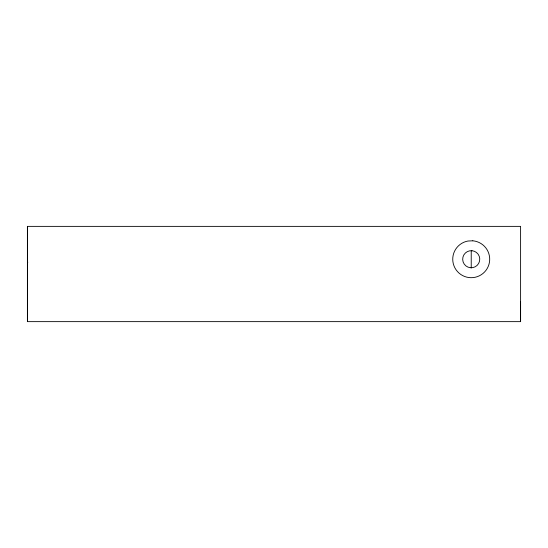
<?xml version="1.0" encoding="UTF-8"?>
<svg xmlns="http://www.w3.org/2000/svg" width="548" height="548" viewBox="0 0 548 548"><rect width="100%" height="100%" fill="white"/><g stroke="black" fill="none" stroke-linecap="round" stroke-linejoin="round"><path stroke-width="0.82" d="M27.407 259.546L27.407 257.485M27.407 247.812L27.407 245.751M27.434 290.378L27.448 321.635L27.448 226.372M471.225 268.047L471.225 251.032M520.6 321.635L520.6 226.372L27.4 226.372L27.4 321.635L520.6 321.635L520.6 301.921M27.427 262.218L27.825 262.184M27.427 275.932L27.434 278.836M472.801 240.805L467.978 241.024A18.481 18.481 0 0 0 456.1 269.842A18.481 18.481 0 0 0 487.24 268.431A18.481 18.481 0 0 0 472.801 240.805M471.951 250.71L469.725 250.813A8.542 8.542 0 0 0 464.231 264.129A8.542 8.542 0 0 0 478.623 263.478A8.542 8.542 0 0 0 471.951 250.71"/></g></svg>
